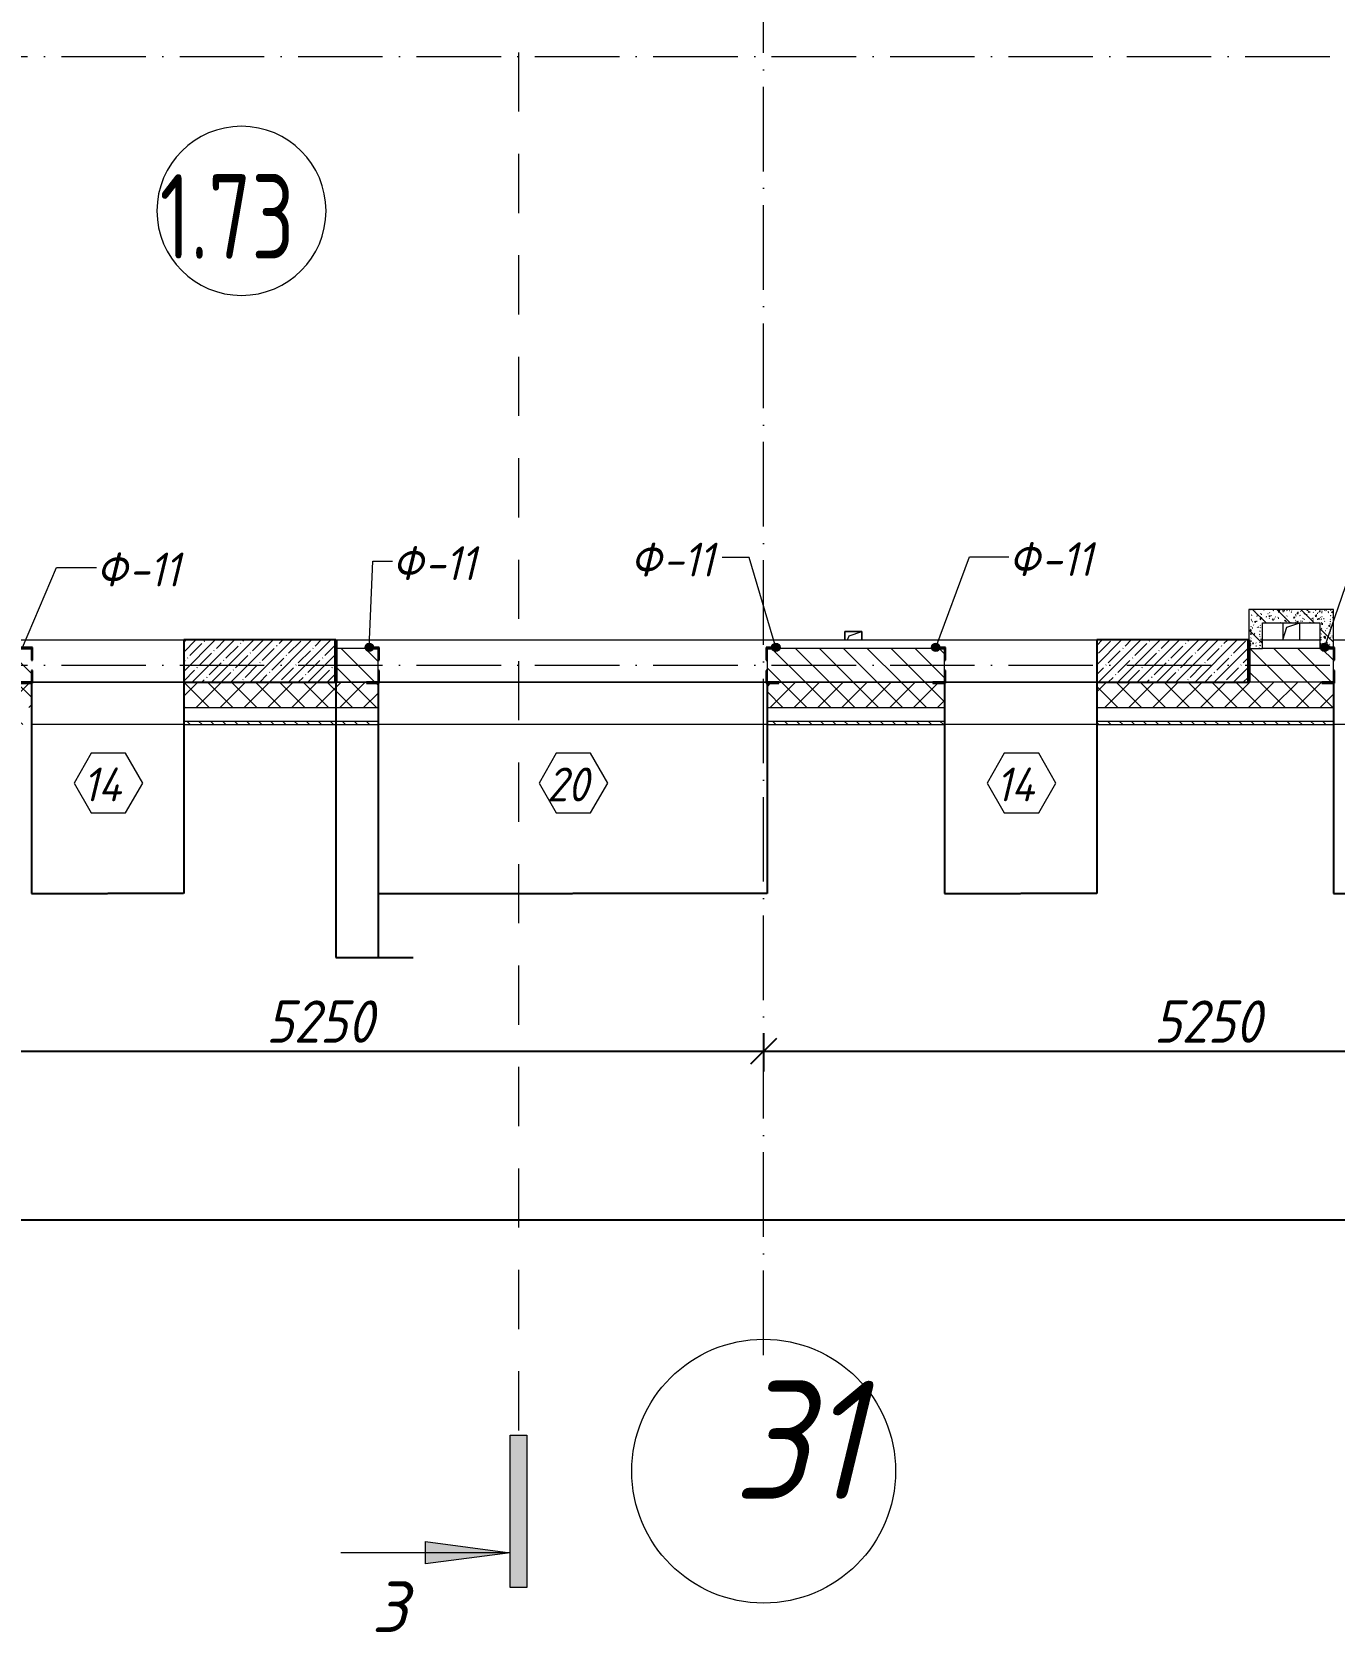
# Model space of a CAD drawing. Header units: millimetres. Extents: x 12986 to 523328, y -9759 to 30092.
# Drawn here: x 173630 to 181330, y -5717 to 3745 of the extents above; entities that cross this region are included whole.
import ezdxf

# ---------------------------------------------------------------- set-up
doc = ezdxf.new("R2010")
doc.units = ezdxf.units.MM
doc.linetypes.add('01 Штриховая _4 мм_', pattern=[600, 350, -250])
doc.linetypes.add('50_200_ШТРИХ_1Т_ш5_п1_п1_', pattern=[700, 500, -100, 0, -100])
for name, color, linetype, lineweight in [('A-ANNO-DIMS', 7, 'Continuous', 9), ('A-AREA-IDEN', 7, 'Continuous', 9), ('A-DETL-1', 7, 'Continuous', 50), ('A-FLOR', 7, 'Continuous', 9), ('A-GENM', 7, 'Continuous', 9), ('A-GENM-1', 7, 'Continuous', 25), ('A-GENM-IDEN', 7, 'Continuous', 9), ('A-GLAZ-IDEN', 7, 'Continuous', 9), ('A-WALL', 7, 'Continuous', 5), ('A-WALL-6', 18, 'Continuous', 13), ('A-WALL-8', 7, 'Continuous', 9), ('A-WALL-FNSH-1', 7, 'Continuous', 9), ('A-WALL-PATT-1', 7, 'Continuous', 5), ('A-WALL-PATT-4', 250, 'Continuous', 5), ('G-ANNO-SYMB-1', 7, '01 Штриховая _4 мм_', 9), ('I-WALL', 7, 'Continuous', 5), ('S-COLS-1', 7, 'Continuous', 5), ('S-COLS-2', 7, 'Continuous', 25), ('Оси', 7, 'Continuous', 9), ('Оси-1', 7, 'Continuous', 20), ('Оси-2', 7, '50_200_ШТРИХ_1Т_ш5_п1_п1_', 9)]:
    doc.layers.add(name, color=color, linetype=linetype, lineweight=lineweight)
for name, color, linetype, lineweight, true_color in [('A-WALL-2', 7, 'Continuous', 13, 0x000000), ('A-WALL-3', 7, 'Continuous', 5, 0x000000), ('A-WALL-9', 7, 'Continuous', 5, 0x0070df), ('A-WALL-PATT-2', 7, 'Continuous', 5, 0xce0000)]:
    doc.layers.add(name, color=color, linetype=linetype, lineweight=lineweight, true_color=true_color)
doc.styles.add('ISOCPEUR_I_1', font='isocpeui.ttf', dxfattribs={"width": 0.9, "height": 250})
doc.styles.add('ISOCPEUR_I_2', font='isocpeui.ttf', dxfattribs={"height": 300})
doc.styles.add('ISOCPEUR_I_3', font='isocpeui.ttf', dxfattribs={"width": 0.9, "height": 200})
doc.styles.add('СПДС', font='ГОСТ тип А.ttf', dxfattribs={"width": 0.9})
doc.dimstyles.new('ISO-2_5_0_9К_БОЛЬШОЙ__с_подложкой_', dxfattribs={"dimscale": 304.8, "dimtxt": 248.995294, "dimasz": 0.492126, "dimexe": 0.393701, "dimexo": 0, "dimgap": 0.164042, "dimtad": 1, "dimdec": 0, "dimzin": 0, "dimdsep": 46, "dimtxsty": 'ISOCPEUR_I_1', "dimblk1": 'OBLIQUE', "dimblk2": 'OBLIQUE', "dimsah": 1, "dimcen": 0.09, "dimdle": 0.393701, "dimazin": 0, "dimtfac": 1, "dimtdec": 4, "dimtix": 1, "dimtmove": 0, "dimatfit": 3, "dimfxl": 1, "dimtvp": 1, "dimtfill": 1, "dimtolj": 1, "dimtzin": 0, "dimarcsym": 2})
doc.dimstyles.new('ISO-2_5_0_9К_БОЛЬШОЙ__с_подложкой__2', dxfattribs={"dimscale": 304.8, "dimtxt": 248.995294, "dimasz": 0.492126, "dimexe": 0.393701, "dimexo": 0, "dimgap": 0.164042, "dimtad": 1, "dimdec": 0, "dimzin": 0, "dimdsep": 46, "dimtxsty": 'ISOCPEUR_I_1', "dimblk1": 'OBLIQUE', "dimblk2": 'OBLIQUE', "dimsah": 1, "dimcen": 0.09, "dimdle": 0.393701, "dimazin": 0, "dimtfac": 1, "dimtdec": 4, "dimtix": 1, "dimtmove": 2, "dimatfit": 3, "dimfxl": 1, "dimtvp": 1, "dimtfill": 1, "dimtolj": 1, "dimtzin": 0, "dimarcsym": 2})
doc.dimstyles.get("Standard").update_dxf_attribs({"dimtxt": 0.18, "dimasz": 0.18, "dimexe": 0.18, "dimexo": 0.0625, "dimgap": 0.09, "dimtad": 0, "dimtih": 1, "dimtoh": 1, "dimdec": 4, "dimzin": 0, "dimdsep": 46, "dimtxsty": 'Standard', "dimcen": 0.09, "dimadec": 0, "dimazin": 0, "dimtfac": 1, "dimtdec": 4, "dimtofl": 0, "dimtmove": 0, "dimatfit": 3, "dimfxl": 1, "dimtolj": 1, "dimtzin": 0, "dimarcsym": 0})
pattern_1 = [(45, (61996.89, 0), (-57.024626, 57.024626), []), (45, (62053.92, 0), (-57.024626, 57.024626), [100.806, -20.161, 3.353, -16.808])]
pattern_2 = [(50, (61996.893, 0), (72.873764, -6.37607), [7.62, -83.82]), (355, (61996.89, 0), (-14.09699, 76.422444), [6.096, -67.056]), (100.451, (62002.966, -0.53), (58.776964, 70.04687), [6.476, -71.236]), (46.184, (61996.89, 20.32), (108.43142, -16.817454), [11.43, -125.73]), (96.636, (62005.93, 18.92), (94.961, 98.970885), [9.714, -106.854]), (351.184, (61996.89, 20.32), (94.96227, 98.97018), [9.144, -100.584]), (21, (62007.053, 15.24), (60.64565, -40.906537), [7.62, -83.82]), (326, (62007.05, 15.24), (24.72083, 73.67493), [6.096, -67.056]), (71.451, (62012.11, 11.83), (85.36689, 32.768737), [6.476, -71.236]), (37.5, (61996.893, 0), (1.235525, 33.8224325), [3.353, -62.89, 3.353, -64.719, -67.31]), (37.5, (61996.893, 0), (1.235525, 33.8224325), [-134.315, 3.353, -63.957]), (7.5, (61996.893, 0), (26.728146, 40.072549), [3.353, -35.458, 3.353, -61.366, -25.654]), (7.5, (61996.893, 0), (26.728146, 40.072549), [-103.53, 3.353, -22.301]), (327.5, (61974.236, 0), (54.2363175, -2.2921173), [3.353, -22.047, 3.353, -75.895, -105.156]), (327.5, (61974.236, 0), (54.2363175, -2.2921173), [-104.648, 3.353, -101.803]), (317.5, (61964.076, 0), (59.25158, 10.17014), [3.353, -29.667, 3.353, -49.276, -74.676]), (317.5, (61964.076, 0), (59.25158, 10.17014), [-85.649, 3.353, -71.323])]
pattern_3 = [(135, (61996.9, 0), (-142.5612, -142.5612), []), (135, (62139.46, 0), (-142.5612, -142.5612), [252.016, -50.403, 3.353, -47.05])]

# ---------------------------------------------------------------- blocks, each defined once
blk = doc.blocks.new('Фахверк_СКБ_Уголок - Ф-11_200х2500 h-26914022-АР1_Кладочный план 1 этажа')
at = {"layer": 'A-GENM-1'}
for p, q in [((200, 156), (125, 156)), ((125, 156), (125, 81)), ((131, 81), (131, 150)), ((131, 150), (200, 150)), ((200, 150), (200, 156)), ((125, 81), (131, 81)), ((131, 19), (125, 19)), ((125, 19), (125, -56)), ((131, -50), (131, 19)), ((125, -56), (200, -56)), ((200, -50), (131, -50)), ((200, -56), (200, -50))]:
    blk.add_line(p, q, dxfattribs=at)
blk = doc.blocks.new('AR_Отверстие прямоугольное _в плите_ - AR_Отверстие прямоугольное _в плите_-V91-АР1_Кладочный план 1 этажа')
at = {"layer": 'A-GENM'}
for p, q in [((50, 50), (-50, 50)), ((-50, 50), (-50, 0)), ((-33.3, 0), (-25, 25)), ((-25, 25), (50, 50)), ((50, 0), (50, 50))]:
    blk.add_line(p, q, dxfattribs=at)
blk = doc.blocks.new('AR_Отверстие прямоугольное _в плите_ - AR_Отверстие прямоугольное _в плите_-26960398-АР1_Кладочный план 1 этажа')
at = {"layer": 'A-GENM'}
for p, q in [((-50, 50), (-50, -50)), ((-50, -50), (-25, 25)), ((-25, 25), (50, 50)), ((50, -50), (50, 50))]:
    blk.add_line(p, q, dxfattribs=at)
blk = doc.blocks.new('Ось сетки - Круг_Ø6_00__ISO-2_5_0_9K_ кружки поменьше-23056867-АР1_Кладочный план 1 этажа')
at = {"layer": 'Оси-1'}
blk.add_circle((0, 0), 2.6, dxfattribs=at)
blk = doc.blocks.new('Разрез - Концевая часть разреза пр_-17661887-АР1_Кладочный план 1 этажа')
at = {"layer": 'G-ANNO-SYMB-1'}
for points in [[(0, 0.5), (0, -0.5), (-9, -0.5), (-9, 0.5)], [(-6.292, -5.5), (-7.609, -5.5), (-6.95, -0.5)]]:
    blk.add_hatch(color=256, dxfattribs=at).paths.add_polyline_path(points, flags=0)
for p, q in [((0, 0.5), (-9, 0.5)), ((-9, 0.5), (-9, -0.5)), ((0, -0.5), (0, 0.5)), ((-9, -0.5), (0, -0.5)), ((-6.95, -0.5), (-7.609, -5.5)), ((-6.95, -0.5), (-6.95, -10.5)), ((-6.292, -5.5), (-6.95, -0.5)), ((-7.609, -5.5), (-6.292, -5.5))]:
    blk.add_line(p, q, dxfattribs=at)
blk = doc.blocks.new('_Oblique')
at = {"color": 0, "linetype": 'ByBlock', "lineweight": -2}
blk.add_line((-0.5, -0.5), (0.5, 0.5), dxfattribs=at)
blk = doc.blocks.new('DIMBLOCK51-АР1_Кладочный план 1 этажа')
at = {"layer": 'A-ANNO-DIMS', "color": 0, "lineweight": -2, "transparency": 16777216}
for p, q in [((172706.9, -2175.9), (172706.9, -2402)), ((177956.9, -2175.9), (177956.9, -2402)), ((172586.9, -2282), (178076.9, -2282))]:
    blk.add_line(p, q, dxfattribs=at)
at = {"layer": 'Defpoints', "color": 0, "transparency": 16777216}
for p in [(172706.9, -2175.9), (177956.9, -2175.9), (177956.9, -2282)]:
    blk.add_point(p, dxfattribs=at)
at = {"layer": 'A-ANNO-DIMS', "color": 0, "lineweight": -2, "transparency": 16777216, "xscale": 150, "yscale": 150, "zscale": 150, "rotation": 180}
blk.add_blockref('_Oblique', (172706.9, -2282), dxfattribs=at)
at = {"layer": 'A-ANNO-DIMS', "color": 0, "lineweight": -2, "transparency": 16777216, "xscale": 150, "yscale": 150, "zscale": 150}
blk.add_blockref('_Oblique', (177956.9, -2282), dxfattribs=at)
at = {"layer": 'A-ANNO-DIMS', "color": 0, "transparency": 16777216, "insert": (175331.9, -2107), "char_height": 250, "width": 758.478, "attachment_point": 5, "style": 'ISOCPEUR_I_1', "bg_fill": 3, "box_fill_scale": 1.1, "bg_fill_color": 256, "bg_fill_true_color": 13158600, "bg_fill_transparency": 0}
blk.add_mtext('\\A1;5250', dxfattribs=at)
blk = doc.blocks.new('DIMBLOCK52-АР1_Кладочный план 1 этажа')
at = {"layer": 'A-ANNO-DIMS', "color": 0, "lineweight": -2, "transparency": 16777216}
for p, q in [((177956.9, -2175.9), (177956.9, -2402)), ((183206.9, -2175.9), (183206.9, -2402)), ((177836.9, -2282), (183326.9, -2282))]:
    blk.add_line(p, q, dxfattribs=at)
at = {"layer": 'Defpoints', "color": 0, "transparency": 16777216}
for p in [(177956.9, -2175.9), (183206.9, -2175.9), (183206.9, -2282)]:
    blk.add_point(p, dxfattribs=at)
at = {"layer": 'A-ANNO-DIMS', "color": 0, "lineweight": -2, "transparency": 16777216, "xscale": 150, "yscale": 150, "zscale": 150, "rotation": 180}
blk.add_blockref('_Oblique', (177956.9, -2282), dxfattribs=at)
at = {"layer": 'A-ANNO-DIMS', "color": 0, "lineweight": -2, "transparency": 16777216, "xscale": 150, "yscale": 150, "zscale": 150}
blk.add_blockref('_Oblique', (183206.9, -2282), dxfattribs=at)
at = {"layer": 'A-ANNO-DIMS', "color": 0, "transparency": 16777216, "insert": (180581.9, -2107), "char_height": 250, "width": 758.478, "attachment_point": 5, "style": 'ISOCPEUR_I_1', "bg_fill": 3, "box_fill_scale": 1.1, "bg_fill_color": 256, "bg_fill_true_color": 13158600, "bg_fill_transparency": 0}
blk.add_mtext('\\A1;5250', dxfattribs=at)
blk = doc.blocks.new('DIMBLOCK54-АР1_Кладочный план 1 этажа')
at = {"layer": 'A-ANNO-DIMS', "color": 0, "lineweight": -2, "transparency": 16777216}
for p, q in [((62106.9, -3174.6), (62106.9, -3400.7)), ((187006.9, -3174.6), (187006.9, -3400.7)), ((61986.9, -3280.7), (122782.7, -3280.7)), ((187126.9, -3280.7), (123784.9, -3280.7))]:
    blk.add_line(p, q, dxfattribs=at)
at = {"layer": 'Defpoints', "color": 0, "transparency": 16777216}
for p in [(62106.9, -3174.6), (187006.9, -3174.6), (187006.9, -3280.7)]:
    blk.add_point(p, dxfattribs=at)
at = {"layer": 'A-ANNO-DIMS', "color": 0, "lineweight": -2, "transparency": 16777216, "xscale": 150, "yscale": 150, "zscale": 150, "rotation": 180}
blk.add_blockref('_Oblique', (62106.9, -3280.7), dxfattribs=at)
at = {"layer": 'A-ANNO-DIMS', "color": 0, "lineweight": -2, "transparency": 16777216, "xscale": 150, "yscale": 150, "zscale": 150}
blk.add_blockref('_Oblique', (187006.9, -3280.7), dxfattribs=at)
at = {"layer": 'A-ANNO-DIMS', "color": 0, "transparency": 16777216, "insert": (122732.2, -2904), "char_height": 250, "width": 1103.241, "attachment_point": 1, "line_spacing_factor": 1.149209, "style": 'ISOCPEUR_I_1', "bg_fill": 3, "box_fill_scale": 1.1, "bg_fill_color": 256, "bg_fill_true_color": 13158600, "bg_fill_transparency": 0}
blk.add_mtext('\\A1;124900', dxfattribs=at)
blk = doc.blocks.new('AAR_СКБ_Марка_Окна_Перемычка и проем - Марка проема-25443838-АР1_Кладочный план 1 этажа')
at = {"layer": 'A-GLAZ-IDEN'}
for p, q in [((-0.968, -0.984), (-1.986, -2.747)), ((1.067, -0.984), (-0.968, -0.984)), ((2.085, -2.747), (1.067, -0.984)), ((-1.986, -2.747), (-0.968, -4.509)), ((1.067, -4.509), (2.085, -2.747)), ((-0.968, -4.509), (1.067, -4.509))]:
    blk.add_line(p, q, dxfattribs=at)
blk = doc.blocks.new('DIMBLOCK347-АР1_Кладочный план 1 этажа')
at = {"layer": 'A-ANNO-DIMS', "color": 0, "lineweight": -2, "transparency": 16777216}
for p, q in [((174526.9, -81.8), (174526.9, -1350)), ((173626.9, -103.1), (173626.9, -1350)), ((173627.1, -1349.8), (174076.3, -1349.8)), ((174526.7, -1349.8), (174077.5, -1349.8))]:
    blk.add_line(p, q, dxfattribs=at)
at = {"layer": 'A-ANNO-DIMS', "color": 0, "transparency": 16777216}
for points in [[(173627.1, -1349.8), (173627.1, -1349.8), (173626.9, -1349.8)], [(174526.7, -1349.8), (174526.7, -1349.8), (174526.9, -1349.8)]]:
    blk.add_solid(points, dxfattribs=at)
at = {"layer": 'Defpoints', "color": 0, "transparency": 16777216}
for p in [(174526.9, -81.7), (173626.9, -103), (174526.9, -1349.8)]:
    blk.add_point(p, dxfattribs=at)
at = {"layer": 'A-ANNO-DIMS', "color": 0, "transparency": 16777216, "insert": (174076.9, -1349.8), "char_height": 0.18, "width": 455.087, "attachment_point": 5}
blk.add_mtext('\\A1;900.0000', dxfattribs=at)
blk = doc.blocks.new('DIMBLOCK348-АР1_Кладочный план 1 этажа')
at = {"layer": 'A-ANNO-DIMS', "color": 0, "lineweight": -2, "transparency": 16777216}
for p, q in [((175676.9, -81.8), (175676.9, -1727.7)), ((175426.9, -100.1), (175426.9, -1727.7)), ((175427.1, -1727.5), (175676.7, -1727.5)), ((175676.9, -1727.5), (175884.1, -1727.5))]:
    blk.add_line(p, q, dxfattribs=at)
at = {"layer": 'A-ANNO-DIMS', "color": 0, "transparency": 16777216}
for points in [[(175427.1, -1727.5), (175427.1, -1727.6), (175426.9, -1727.5)], [(175676.7, -1727.5), (175676.7, -1727.6), (175676.9, -1727.5)]]:
    blk.add_solid(points, dxfattribs=at)
at = {"layer": 'Defpoints', "color": 0, "transparency": 16777216}
for p in [(175676.9, -81.7), (175426.9, -100), (175676.9, -1727.5)]:
    blk.add_point(p, dxfattribs=at)
at = {"layer": 'A-ANNO-DIMS', "color": 0, "transparency": 16777216, "insert": (175657.2, -1727.4), "char_height": 0.18, "width": 455.087, "attachment_point": 1, "line_spacing_factor": 1.149209}
blk.add_mtext('\\A1;250.0001', dxfattribs=at)
blk = doc.blocks.new('DIMBLOCK349-АР1_Кладочный план 1 этажа')
at = {"layer": 'A-ANNO-DIMS', "color": 0, "lineweight": -2, "transparency": 16777216}
for p, q in [((175676.9, -81.8), (175676.9, -1350)), ((177976.9, -103.1), (177976.9, -1350)), ((175677.1, -1349.8), (176826.2, -1349.8)), ((177976.7, -1349.8), (176827.6, -1349.8))]:
    blk.add_line(p, q, dxfattribs=at)
at = {"layer": 'A-ANNO-DIMS', "color": 0, "transparency": 16777216}
for points in [[(175677.1, -1349.8), (175677.1, -1349.8), (175676.9, -1349.8)], [(177976.7, -1349.8), (177976.7, -1349.8), (177976.9, -1349.8)]]:
    blk.add_solid(points, dxfattribs=at)
at = {"layer": 'Defpoints', "color": 0, "transparency": 16777216}
for p in [(175676.9, -81.7), (177976.9, -103), (177976.9, -1349.8)]:
    blk.add_point(p, dxfattribs=at)
at = {"layer": 'A-ANNO-DIMS', "color": 0, "transparency": 16777216, "insert": (176826.9, -1349.8), "char_height": 0.18, "width": 606.782, "attachment_point": 5}
blk.add_mtext('\\A1;2300.0000', dxfattribs=at)
blk = doc.blocks.new('DIMBLOCK350-АР1_Кладочный план 1 этажа')
at = {"layer": 'A-ANNO-DIMS', "color": 0, "lineweight": -2, "transparency": 16777216}
for p, q in [((179926.9, -81.8), (179926.9, -1350)), ((179026.9, -103.1), (179026.9, -1350)), ((179027.1, -1349.8), (179476.3, -1349.8)), ((179926.7, -1349.8), (179477.5, -1349.8))]:
    blk.add_line(p, q, dxfattribs=at)
at = {"layer": 'A-ANNO-DIMS', "color": 0, "transparency": 16777216}
for points in [[(179027.1, -1349.8), (179027.1, -1349.8), (179026.9, -1349.8)], [(179926.7, -1349.8), (179926.7, -1349.8), (179926.9, -1349.8)]]:
    blk.add_solid(points, dxfattribs=at)
at = {"layer": 'Defpoints', "color": 0, "transparency": 16777216}
for p in [(179926.9, -81.7), (179026.9, -103), (179026.9, -1349.8)]:
    blk.add_point(p, dxfattribs=at)
at = {"layer": 'A-ANNO-DIMS', "color": 0, "transparency": 16777216, "insert": (179476.9, -1349.8), "char_height": 0.18, "width": 455.087, "attachment_point": 5}
blk.add_mtext('\\A1;900.0000', dxfattribs=at)
blk = doc.blocks.new('DIMBLOCK351-АР1_Кладочный план 1 этажа')
at = {"layer": 'A-ANNO-DIMS', "color": 0, "lineweight": -2, "transparency": 16777216}
for p, q in [((181326.9, -103.1), (181326.9, -1350)), ((182226.9, -103.1), (182226.9, -1350)), ((181327.1, -1349.8), (181776.3, -1349.8)), ((182226.7, -1349.8), (181777.5, -1349.8))]:
    blk.add_line(p, q, dxfattribs=at)
at = {"layer": 'A-ANNO-DIMS', "color": 0, "transparency": 16777216}
for points in [[(181327.1, -1349.8), (181327.1, -1349.8), (181326.9, -1349.8)], [(182226.7, -1349.8), (182226.7, -1349.8), (182226.9, -1349.8)]]:
    blk.add_solid(points, dxfattribs=at)
at = {"layer": 'Defpoints', "color": 0, "transparency": 16777216}
for p in [(181326.9, -103), (182226.9, -103), (182226.9, -1349.8)]:
    blk.add_point(p, dxfattribs=at)
at = {"layer": 'A-ANNO-DIMS', "color": 0, "transparency": 16777216, "insert": (181776.9, -1349.8), "char_height": 0.18, "width": 455.087, "attachment_point": 5}
blk.add_mtext('\\A1;900.0000', dxfattribs=at)
blk = doc.blocks.new('Марка_Помещения - Номер-25198446-Объем проектирования 1 этажа')
at = {"layer": 'A-AREA-IDEN'}
for start, end in [(360, 180), (180, 360)]:
    blk.add_arc((0, 0), 2.5, start, end, dxfattribs=at)

msp = doc.modelspace()

# ---------------------------------------------------------------- hatches: boundary and pattern name
at = {"layer": 'A-GENM-IDEN'}
h = msp.add_hatch(color=256, dxfattribs=at)
edge = h.paths.add_edge_path(flags=0)
edge.add_arc((175624.56, 106.00001), 25, 0, 360)
h = msp.add_hatch(color=256, dxfattribs=at)
edge = h.paths.add_edge_path(flags=0)
edge.add_arc((178029.22667, 106.00001), 25, 0, 360)
h = msp.add_hatch(color=256, dxfattribs=at)
edge = h.paths.add_edge_path(flags=0)
edge.add_arc((178974.56, 106.00001), 25, 0, 360)
h = msp.add_hatch(color=256, dxfattribs=at)
edge = h.paths.add_edge_path(flags=0)
edge.add_arc((181274.55998, 106.00001), 25, 0, 360)
at = {"layer": 'A-WALL-PATT-1'}
h = msp.add_hatch(dxfattribs=at)
h.set_pattern_fill('FP_2', color=256, style=0, pattern_type=2)
h.set_pattern_definition([(45, (61996.89, 0), (-70.71068, 70.71068), []), (135, (61996.89, 0), (-70.71068, -70.71068), [])])
h.paths.add_polyline_path([(181257.89331, -249.99999), (181326.89331, -249.99999), (181326.37158, -105.99999), (181257.89331, -105.99999), (181257.89331, -99.99999), (179926.89333, -99.99999), (179926.89333, -249.99999), (180503.60234, -249.99999)], flags=0)
h.paths.add_polyline_path([(178045.89333, -249.99999), (179026.89333, -249.99999), (179026.37159, -105.99999), (178957.89333, -105.99999), (178957.89333, -99.99999), (178045.89333, -99.99999), (178045.89333, -105.99999), (177976.89333, -105.99999), (177976.89333, -249.99999)], flags=0)
h.paths.add_polyline_path([(187076.89328, -249.99999), (187076.89328, -99.99999), (185595.8933, -99.99999), (185595.8933, -105.99999), (185526.8933, -105.99999), (185526.8933, -249.99999), (186632.66484, -249.99999)], flags=0)
h.paths.add_polyline_path([(170026.89328, -249.99999), (170026.89328, -99.99999), (169126.89328, -99.99999), (169126.89328, -249.99999), (169777.74297, -249.99999)], flags=0)
h.paths.add_polyline_path([(174526.89327, -249.99999), (175676.89333, -249.99999), (175676.37159, -105.99999), (175607.89333, -105.99999), (175607.89333, -99.99999), (174526.89327, -99.99999)], flags=0)
h.paths.add_polyline_path([(183226.8933, -249.99999), (183226.37156, -105.99999), (183157.8933, -105.99999), (183157.8933, -99.99999), (182226.89331, -99.99999), (182226.89331, -249.99999), (183157.8933, -249.99999)], flags=0)
h.paths.add_polyline_path([(163648.68047, -249.99999), (164876.89326, -249.99999), (164876.37155, -105.99999), (164807.89328, -105.99999), (164807.89328, -99.99999), (162895.89328, -99.99999), (162895.89328, -105.99999), (162826.89335, -105.99999), (162826.89335, -249.99999), (162895.89328, -249.99999)], flags=0)
h.paths.add_polyline_path([(168213.84981, -249.99999), (168226.89328, -249.99999), (168226.37155, -105.99999), (168157.89328, -105.99999), (168157.89328, -99.99999), (167245.89326, -99.99999), (167245.89326, -105.99999), (167176.89326, -105.99999), (167176.89326, -249.99999), (168157.89328, -249.99999)], flags=0)
h.paths.add_polyline_path([(173626.89327, -249.99999), (173626.37153, -105.99999), (173557.89327, -105.99999), (173557.89327, -99.99999), (172795.89323, -99.99999), (172795.89323, -105.99999), (172726.89323, -105.99999), (172726.89323, -249.99999), (173613.84979, -249.99999)], flags=0)
h.paths.add_polyline_path([(171476.89328, -249.99999), (171826.89323, -249.99999), (171826.37149, -105.99999), (171757.89323, -105.99999), (171757.89323, -99.99999), (171545.8932, -99.99999), (171545.8932, -105.99999), (171476.89328, -105.99999)], flags=0)
h.paths.add_polyline_path([(160126.89333, -249.99999), (160126.37164, -105.99999), (160057.89338, -105.99999), (160057.89338, -99.99999), (159145.89333, -99.99999), (159145.89333, -105.99999), (159076.89333, -105.99999), (159076.89333, -249.99999), (159145.89333, -249.99999)], flags=0)
h.paths.add_polyline_path([(154455.08672, -249.99999), (154726.89333, -249.99999), (154726.37159, -105.99999), (154657.89333, -105.99999), (154657.89333, -99.99999), (154001.89333, -99.99999), (154001.89333, -105.99999), (153926.89333, -105.99999), (153926.89333, -249.99999)], flags=0)
h.paths.add_polyline_path([(156526.8933, -249.99999), (156776.89333, -249.99999), (156776.37159, -105.99999), (156707.89333, -105.99999), (156707.89333, -99.99999), (155626.89337, -100), (155626.89333, -249.99999)], flags=0)
h.paths.add_polyline_path([(161026.89333, -249.99999), (161926.89328, -249.99998), (161926.89328, -99.99999), (161026.89336, -100)], flags=0)
h.paths.add_polyline_path([(151206.89328, -249.99999), (153026.89333, -249.99999), (153026.89333, -99.99999), (151206.89328, -99.99999)], flags=0)
h = msp.add_hatch(dxfattribs=at)
h.set_pattern_fill('FP_18', color=256, style=0, pattern_type=2)
h.set_pattern_definition([(135, (61996.893, 0), (-35.35534, -35.35534), [])])
h.paths.add_polyline_path([(179026.89333, -349.99999), (179026.89333, -329.99999), (177976.89333, -329.99999), (177976.89333, -349.99999), (178971.33672, -349.99999)], flags=0)
h.paths.add_polyline_path([(175676.89333, -349.99999), (175676.89333, -329.99999), (174526.89327, -329.99999), (174526.89327, -349.99999)], flags=0)
h.paths.add_polyline_path([(187226.89328, -349.99999), (187306.89328, -349.99999), (187306.89328, -329.99999), (185526.8933, -329.99999), (185526.8933, -349.99999), (187076.89328, -349.99999)], flags=0)
h.paths.add_polyline_path([(173626.89327, -349.99999), (173626.89327, -329.99999), (172726.89323, -329.99999), (172726.89323, -349.99999), (172842.27422, -349.99999)], flags=0)
h.paths.add_polyline_path([(179926.89333, -349.99999), (181326.89331, -349.99999), (181326.89331, -329.99999), (179926.89333, -329.99999)], flags=0)
h.paths.add_polyline_path([(182226.89331, -349.99999), (183226.8933, -349.99999), (183226.8933, -329.99999), (182226.89331, -329.99999)], flags=0)
h.paths.add_polyline_path([(154726.89333, -349.99999), (154726.89333, -329.99999), (153926.89333, -329.99999), (153926.89333, -349.99999), (154455.08672, -349.99999)], flags=0)
h.paths.add_polyline_path([(156776.89333, -349.99999), (156776.89333, -329.99999), (155626.89333, -329.99999), (155626.89333, -349.99999)], flags=0)
h.paths.add_polyline_path([(169777.74297, -349.99999), (170026.89328, -349.99999), (170026.89328, -329.99999), (169126.89328, -329.99999), (169126.89328, -349.99999)], flags=0)
h.paths.add_polyline_path([(159076.89333, -349.99999), (160126.89333, -349.99999), (160126.89333, -329.99999), (159076.89333, -329.99999)], flags=0)
h.paths.add_polyline_path([(161026.89333, -349.99999), (161926.89335, -349.99999), (161926.89335, -329.99999), (161026.89333, -329.99999)], flags=0)
h.paths.add_polyline_path([(162826.89335, -349.99999), (164876.89326, -349.99999), (164876.89326, -329.99999), (162826.89335, -329.99999)], flags=0)
h.paths.add_polyline_path([(153026.89333, -349.99999), (153026.89333, -329.99999), (151106.89328, -329.99999), (151106.89328, -349.99999), (151390.55547, -349.99999)], flags=0)
h.paths.add_polyline_path([(168226.89328, -349.99999), (168226.89328, -329.99999), (167176.89326, -329.99999), (167176.89326, -349.99999)], flags=0)
h.paths.add_polyline_path([(171476.89328, -349.99999), (171826.89323, -349.99999), (171826.89323, -329.99999), (171476.89328, -329.99999)], flags=0)
at = {"layer": 'A-WALL-PATT-2'}
h = msp.add_hatch(dxfattribs=at)
h.set_pattern_fill('FP_3', color=256, style=0, pattern_type=2)
h.set_pattern_definition([(135, (61996.89, 0), (-70.71068, -70.71068), [])])
h.paths.add_polyline_path([(181257.89331, -99.99999), (181326.89331, -99.99999), (181326.89331, 100.00001), (180826.89333, 100.00001), (180826.89333, -99.99999), (181126.89331, -99.99999)], flags=0)
h.paths.add_polyline_path([(173626.89327, -99.99999), (173626.89327, 100.00001), (172726.89323, 100.00001), (172726.89323, -99.99999), (173557.89327, -99.99999)], flags=0)
h.paths.add_polyline_path([(185726.89328, -99.99999), (185726.89328, 100.00001), (185526.8933, 100.00001), (185526.8933, -99.99999), (185595.8933, -99.99999)], flags=0)
h.paths.add_polyline_path([(175426.89327, -99.99999), (175676.89333, -99.99999), (175676.89333, 100.00001), (175426.89327, 100.00001)], flags=0)
h.paths.add_polyline_path([(171826.89323, -99.99999), (171826.89323, 100.00001), (171476.89328, 100.00001), (171476.89328, -99.99999), (171757.89323, -99.99999)], flags=0)
h.paths.add_polyline_path([(183226.8933, -99.99999), (183226.8933, 100.00001), (183126.89331, 100.00001), (183126.89331, -99.99999), (183157.8933, -99.99999)], flags=0)
h.paths.add_polyline_path([(167245.89326, -99.99999), (168226.89328, -99.99999), (168226.89328, 100.00001), (167176.89326, 100.00001), (167176.89326, -99.99999)], flags=0)
h.paths.add_polyline_path([(177976.89333, -99.99999), (179026.89333, -99.99999), (179026.89333, 100.00001), (177976.89333, 100.00001), (177976.89333, -30.99999)], flags=0)
h.paths.add_polyline_path([(164876.89326, -99.99999), (164876.89326, 100.00001), (164626.89333, 100.00001), (164626.89333, -99.99999), (164807.89328, -99.99999)], flags=0)
h.paths.add_polyline_path([(163726.89333, -99.99999), (163726.89333, 100.00001), (162826.89335, 100.00001), (162826.89335, -99.99999), (163648.68047, -99.99999)], flags=0)
h.paths.add_polyline_path([(159076.89333, -99.99999), (160126.89333, -99.99999), (160126.89333, 100.00001), (159076.89333, 100.00001), (159076.89333, -30.99999)], flags=0)
h.paths.add_polyline_path([(153932.89333, -99.99999), (154726.89333, -99.99999), (154726.89333, 100.00001), (153932.89333, 100.00001), (153932.89333, 31.00001), (153926.89333, 31.00001), (153926.89333, -30.99999), (153932.89333, -30.99999), (153932.89333, -87.99999)], flags=0)
h.paths.add_polyline_path([(156707.89333, -99.99999), (156776.89333, -99.99999), (156776.89333, 100.00001), (156526.8933, 100.00001), (156526.8933, -99.99999)], flags=0)
at = {"layer": 'A-WALL-PATT-4'}
h = msp.add_hatch(dxfattribs=at)
h.set_pattern_fill('FP_16', color=256, style=0, pattern_type=2)
h.set_pattern_definition(pattern_2)
h.paths.add_polyline_path([(181326.89328, 250.00001), (181326.89328, 330.00001), (180826.89333, 330.00001), (180826.89333, 250.00001), (181246.89328, 250.00001)], flags=0)
h = msp.add_hatch(dxfattribs=at)
h.set_pattern_fill('FP_17', color=256, style=0, pattern_type=2)
h.set_pattern_definition(pattern_3)
h.paths.add_polyline_path([(181326.89328, 250.00001), (181326.89328, 330.00001), (180826.89333, 330.00001), (180826.89333, 250.00001), (181246.89328, 250.00001)], flags=0)
h = msp.add_hatch(dxfattribs=at)
h.set_pattern_fill('FP_16', color=256, style=0, pattern_type=2)
h.set_pattern_definition(pattern_2)
h.paths.add_polyline_path([(180826.89333, 100.00001), (180906.89333, 100.00001), (180906.89333, 250.00001), (180826.89333, 250.00001), (180826.89333, 154.57609)], flags=0)
h = msp.add_hatch(dxfattribs=at)
h.set_pattern_fill('FP_17', color=256, style=0, pattern_type=2)
h.set_pattern_definition(pattern_3)
h.paths.add_polyline_path([(180826.89333, 100.00001), (180906.89333, 100.00001), (180906.89333, 250.00001), (180826.89333, 250.00001), (180826.89333, 154.57609)], flags=0)
h = msp.add_hatch(dxfattribs=at)
h.set_pattern_fill('FP_16', color=256, style=0, pattern_type=2)
h.set_pattern_definition(pattern_2)
h.paths.add_polyline_path([(181246.89328, 100.00001), (181257.89331, 100.00001), (181257.89331, 106.00001), (181326.89328, 106.00001), (181326.89328, 250.00001), (181246.89328, 250.00001), (181246.89328, 106.00001)], flags=0)
h = msp.add_hatch(dxfattribs=at)
h.set_pattern_fill('FP_17', color=256, style=0, pattern_type=2)
h.set_pattern_definition(pattern_3)
h.paths.add_polyline_path([(181246.89328, 100.00001), (181257.89331, 100.00001), (181257.89331, 106.00001), (181326.89328, 106.00001), (181326.89328, 250.00001), (181246.89328, 250.00001), (181246.89328, 106.00001)], flags=0)
at = {"layer": 'S-COLS-1'}
h = msp.add_hatch(dxfattribs=at)
h.set_pattern_fill('FP_1', color=256, style=0, pattern_type=2)
h.set_pattern_definition(pattern_1)
h.paths.add_polyline_path([(175426.89327, -99.99999), (175426.89327, 150.00001), (174526.89327, 150.00001), (174526.89327, -99.99999)], flags=0)
h = msp.add_hatch(dxfattribs=at)
h.set_pattern_fill('FP_1', color=256, style=0, pattern_type=2)
h.set_pattern_definition(pattern_1)
h.paths.add_polyline_path([(180826.89333, -99.99999), (180826.89333, 150.00001), (179926.89333, 150.00001), (179926.89333, -99.99999), (180503.60234, -99.99999)], flags=0)

# ---------------------------------------------------------------- linework, layer by layer
at = {"layer": 'A-DETL-1'}
for p, q in [((175426.89327, 100.00001), (175426.89327, 150.00001)), ((175426.89327, -99.99999), (175426.89327, 100.00001)), ((180826.89333, 100.00001), (180826.89333, 150.00001)), ((180826.89333, -99.99999), (180826.89333, 100.00001))]:
    msp.add_line(p, q, dxfattribs=at)
at = {"layer": 'A-FLOR'}
for p, q in [((178436.89325, 200.00001), (178536.89325, 200.00001)), ((178436.89325, 150), (178436.89325, 200.00001)), ((178536.89325, 200.00001), (178536.89325, 150))]:
    msp.add_line(p, q, dxfattribs=at)
at = {"layer": 'A-GENM-IDEN'}
for p, q in [((173574.55993, 106.00001), (173773.85539, 578.62429)), ((173773.85539, 578.62429), (174011.03418, 578.62429)), ((175624.56, 106.00001), (175645.49432, 616.16139)), ((175645.49432, 616.16139), (175761.03424, 616.16139)), ((177872.12807, 637.00667), (177712.02922, 637.00667)), ((178029.22667, 106.00001), (177872.12807, 637.00667)), ((178974.56, 106.00001), (179173.36212, 640.36166)), ((179173.36212, 640.36166), (179407.71424, 640.36166)), ((181274.55998, 106.00001), (181439.12547, 586.24176))]:
    msp.add_line(p, q, dxfattribs=at)
for centre in [(175624.56, 106.00001), (178029.22667, 106.00001), (178974.56, 106.00001), (181274.55998, 106.00001)]:
    msp.add_circle(centre, 25, dxfattribs=at)
at = {"layer": 'A-WALL'}
for p, q in [((173632.89327, -99.99999), (174526.89327, -99.99999)), ((175607.89333, -99.99999), (175426.89327, -99.99999)), ((175682.89333, -99.99999), (177970.89333, -99.99999)), ((178957.89333, -99.99999), (178045.89333, -99.99999)), ((179032.89333, -99.99999), (179926.89333, -99.99999)), ((181257.89331, -99.99999), (180826.89333, -99.99999)), ((174526.89327, -349.99999), (173626.89327, -349.99999)), ((177976.89333, -349.99999), (175676.89333, -349.99999)), ((179926.89333, -349.99999), (179026.89333, -349.99999)), ((182226.89331, -349.99999), (181326.89331, -349.99999))]:
    msp.add_line(p, q, dxfattribs=at)
at = {"layer": 'A-WALL-2'}
for p, q in [((175607.89333, 100.00001), (175426.89327, 100.00001)), ((178957.89333, 100.00001), (178045.89333, 100.00001)), ((181246.89328, 100.00001), (180906.89333, 100.00001)), ((175676.89333, -30.99999), (175676.89333, 31.00001)), ((177976.89333, 31.00001), (177976.89333, -30.99999)), ((179026.89333, -30.99999), (179026.89333, 31.00001)), ((181326.89331, -30.99999), (181326.89331, 31.00001))]:
    msp.add_line(p, q, dxfattribs=at)
at = {"layer": 'A-WALL-3'}
for p, q in [((175426.89327, 100.00001), (175426.89327, -99.99999)), ((180826.89333, 100.00001), (180826.89333, -99.99999)), ((175426.89327, -99.99999), (175607.89333, -99.99999)), ((178045.89333, -99.99999), (178957.89333, -99.99999))]:
    msp.add_line(p, q, dxfattribs=at)
at = {"layer": 'A-WALL-6'}
for p, q in [((181326.89328, 330.00001), (180826.89333, 330.00001)), ((180826.89333, 330.00001), (180826.89333, 100.00001)), ((181326.89328, 106.00001), (181326.89328, 330.00001)), ((180906.89333, 250.00001), (181246.89328, 250.00001)), ((180906.89333, 100.00001), (180906.89333, 250.00001)), ((181246.89328, 250.00001), (181246.89328, 100.00001))]:
    msp.add_line(p, q, dxfattribs=at)
at = {"layer": 'A-WALL-8'}
for p, q in [((175426.89327, -99.99999), (174526.89327, -99.99999)), ((174526.89327, -99.99999), (174526.89327, -329.99999)), ((175676.89333, -329.99999), (175676.89333, -105.99999)), ((177976.89333, -105.99999), (177976.89333, -329.99999)), ((179026.89333, -329.99999), (179026.89333, -105.99999)), ((180826.89333, -99.99999), (179926.89333, -99.99999)), ((179926.89333, -99.99999), (179926.89333, -329.99999)), ((181326.89331, -329.99999), (181326.89331, -105.99999)), ((174526.89327, -249.99999), (175676.89333, -249.99999)), ((177976.89333, -249.99999), (179026.89333, -249.99999)), ((179926.89333, -249.99999), (181326.89331, -249.99999)), ((174526.89327, -329.99999), (175676.89333, -329.99999)), ((177976.89333, -329.99999), (179026.89333, -329.99999)), ((179926.89333, -329.99999), (181326.89331, -329.99999))]:
    msp.add_line(p, q, dxfattribs=at)
at = {"layer": 'A-WALL-9'}
for p, q in [((180826.89333, 100.00001), (180906.89333, 100.00001)), ((181246.89328, 100.00001), (181257.89331, 100.00001))]:
    msp.add_line(p, q, dxfattribs=at)
at = {"layer": 'A-WALL-FNSH-1'}
for p, q in [((174526.89327, -329.99999), (174526.89327, -349.99999)), ((174526.89327, -349.99999), (175676.89333, -349.99999)), ((175676.89333, -349.99999), (175676.89333, -329.99999)), ((177976.89333, -329.99999), (177976.89333, -349.99999)), ((177976.89333, -349.99999), (179026.89333, -349.99999)), ((179026.89333, -349.99999), (179026.89333, -329.99999)), ((179926.89333, -329.99999), (179926.89333, -349.99999)), ((179926.89333, -349.99999), (181326.89331, -349.99999)), ((181326.89331, -349.99999), (181326.89331, -329.99999))]:
    msp.add_line(p, q, dxfattribs=at)
at = {"layer": 'G-ANNO-SYMB-1'}
msp.add_line((176506.89328, 19224.4589), (176506.89328, -4553.26293), dxfattribs=at)
at = {"layer": 'I-WALL'}
for p, q in [((171746.89323, 150), (174526.89327, 150)), ((175426.89327, 150), (179926.89333, 150)), ((180906.89333, 150), (181246.89328, 150)), ((181326.89328, 150), (182226.89331, 150)), ((174526.89327, -100), (173632.89327, -100)), ((177970.89333, -100), (175682.89333, -100)), ((179926.89333, -100), (179032.89333, -100))]:
    msp.add_line(p, q, dxfattribs=at)
at = {"layer": 'S-COLS-2'}
for p, q in [((175426.89327, 150.00001), (174526.89327, 150.00001)), ((174526.89327, 150.00001), (174526.89327, -99.99999)), ((180826.89333, 150.00001), (179926.89333, 150.00001)), ((179926.89333, 150.00001), (179926.89333, -99.99999)), ((174526.89327, -99.99999), (175426.89327, -99.99999)), ((179926.89333, -99.99999), (180826.89333, -99.99999))]:
    msp.add_line(p, q, dxfattribs=at)
at = {"layer": 'Оси-2'}
for p, q in [((177956.89325, -4080), (177956.89325, 28636.94316)), ((57586.89328, 3600), (187948.52131, 3600)), ((57586.89328, 0), (187948.52131, 0))]:
    msp.add_line(p, q, dxfattribs=at)

# ---------------------------------------------------------------- block references
at = {"layer": 'A-AREA-IDEN', "xscale": 199.9999999999999, "yscale": 199.9999999999999, "zscale": 199.9999999999999}
msp.add_blockref('Марка_Помещения - Номер-25198446-Объем проектирования 1 этажа', (174868.83744, 2687.14151), dxfattribs=at)
at = {"layer": 'A-GENM'}
for name, p in [('AR_Отверстие прямоугольное _в плите_ - AR_Отверстие прямоугольное _в плите_-V91-АР1_Кладочный план 1 этажа', (178486.89325, 150.00001)), ('AR_Отверстие прямоугольное _в плите_ - AR_Отверстие прямоугольное _в плите_-26960398-АР1_Кладочный план 1 этажа', (181076.89331, 200))]:
    msp.add_blockref(name, p, dxfattribs=at)
at = {"layer": 'A-GENM-1', "rotation": 180}
for p in [(173757.89327, 50.00001), (175807.89333, 50.00001), (179157.89333, 50.00001), (181457.89331, 50.00001)]:
    msp.add_blockref('Фахверк_СКБ_Уголок - Ф-11_200х2500 h-26914022-АР1_Кладочный план 1 этажа', p, dxfattribs=at)
at = {"layer": 'A-GENM-1'}
msp.add_blockref('Фахверк_СКБ_Уголок - Ф-11_200х2500 h-26914022-АР1_Кладочный план 1 этажа', (177845.89333, -49.99999), dxfattribs=at)
at = {"layer": 'A-GLAZ-IDEN', "xscale": 99.99999999999993, "yscale": 99.99999999999993, "zscale": 99.99999999999993}
for p in [(174076.89327, -422.11922), (176826.89333, -422.11922), (179476.89333, -422.11922)]:
    msp.add_blockref('AAR_СКБ_Марка_Окна_Перемычка и проем - Марка проема-25443838-АР1_Кладочный план 1 этажа', p, dxfattribs=at)
at = {"layer": 'G-ANNO-SYMB-1', "extrusion": (0, 0, -1), "xscale": 99.99999999999993, "yscale": 99.99999999999993, "zscale": 99.99999999999993, "rotation": 90.00000000000053}
msp.add_blockref('Разрез - Концевая часть разреза пр_-17661887-АР1_Кладочный план 1 этажа', (-176506.89328, -4553.26293), dxfattribs=at)
at = {"layer": 'Оси-1', "xscale": 300, "yscale": 300, "zscale": 99.99999999999993}
msp.add_blockref('Ось сетки - Круг_Ø6_00__ISO-2_5_0_9K_ кружки поменьше-23056867-АР1_Кладочный план 1 этажа', (177956.89325, -4766), dxfattribs=at)

# ---------------------------------------------------------------- texts
at = {"layer": 'A-AREA-IDEN', "insert": (174385.07114, 2904.26012), "char_height": 500, "width": 1212.1515, "attachment_point": 1, "style": 'СПДС'}
msp.add_mtext('1.73', dxfattribs=at)
at = {"layer": 'A-GENM-IDEN', "char_height": 200, "attachment_point": 1, "style": 'ISOCPEUR_I_3'}
for s, insert, width in [('\\fISOCPEUR|b0|i1|c204|p34|;\\W.9;Ф', (174011.03418, 666.23887), 230.886), ('-11', (174201.53418, 666.23887), 389.620125), ('\\fISOCPEUR|b0|i1|c204|p34|;\\W.9;Ф', (175761.03424, 703.77597), 230.886), ('-11', (175951.53424, 703.77597), 389.620125), ('\\fISOCPEUR|b0|i1|c204|p34|;\\W.9;Ф', (177169.79474, 724.62125), 230.886), ('-11', (177360.29474, 724.62125), 389.620125), ('\\fISOCPEUR|b0|i1|c204|p34|;\\W.9;Ф', (179407.71424, 727.97624), 230.886), ('-11', (179598.21424, 727.97624), 389.620125)]:
    msp.add_mtext(s, dxfattribs=dict(at, insert=insert, width=width))
at = {"layer": 'A-GLAZ-IDEN', "char_height": 200, "attachment_point": 1, "style": 'ISOCPEUR_I_3'}
for s, insert, width in [('14', (173930.84474, -604.7606), 303.037875), ('20', (176674.99481, -604.7606), 317.46825), ('14', (179330.84481, -604.7606), 303.037875)]:
    msp.add_mtext(s, dxfattribs=dict(at, insert=insert, width=width))
at = {"layer": 'G-ANNO-SYMB-1', "insert": (175637.79353, -5418.08125), "char_height": 300, "width": 256.54, "attachment_point": 1, "style": 'ISOCPEUR_I_2'}
msp.add_mtext('\\fISOCPEUR|b0|i1|c204|p34|;3', dxfattribs=at)
at = {"layer": 'Оси', "insert": (177775.81493, -4231.22535), "char_height": 700, "width": 346.329, "attachment_point": 1, "style": 'ISOCPEUR_I_1'}
msp.add_mtext('31', dxfattribs=at)

# ---------------------------------------------------------------- dimensions: what is measured, and where the dimension line sits
at = {"layer": 'A-ANNO-DIMS'}
for base, p1, p2, picture, middle in [((174526.89327, -1349.79112), (173626.89327, -103.048), (174526.89327, -81.73806), 'DIMBLOCK347-АР1_Кладочный план 1 этажа', (174076.89327, -1349.79112)), ((177976.89333, -1349.79112), (175676.89333, -81.73806), (177976.89333, -103.048), 'DIMBLOCK349-АР1_Кладочный план 1 этажа', (176826.89333, -1349.79112)), ((179026.89333, -1349.79112), (179926.89333, -81.73806), (179026.89333, -103.048), 'DIMBLOCK350-АР1_Кладочный план 1 этажа', (179476.89333, -1349.79112)), ((182226.89331, -1349.79112), (181326.89331, -103.048), (182226.89331, -103.04788), 'DIMBLOCK351-АР1_Кладочный план 1 этажа', (181776.89331, -1349.79112))]:
    dim = msp.add_linear_dim(base=base, p1=p1, p2=p2, dimstyle='Standard', dxfattribs=at)
    dim.commit()
    dim.dimension.update_dxf_attribs({"geometry": picture, "text_midpoint": middle})
dim = msp.add_linear_dim(base=(175676.89333, -1727.52363), p1=(175426.89327, -99.99999), p2=(175676.89333, -81.73806), dimstyle='Standard', dxfattribs=at)
dim.commit()
dim.dimension.update_dxf_attribs({"geometry": 'DIMBLOCK348-АР1_Кладочный план 1 этажа', "text_midpoint": (175884.767, -1727.52363), "dimtype": 160})

# ---------------------------------------------------------------- next in the draw order: dimensions: what is measured, and where the dimension line sits
dim = msp.add_linear_dim(base=(177956.89325, -2282.00348), p1=(172706.89325, -2175.93746), p2=(177956.89325, -2175.93746), dimstyle='ISO-2_5_0_9К_БОЛЬШОЙ__с_подложкой_', override={"dimpost": '<>', "dimfxl": 5250}, dxfattribs=at)
dim.commit()
dim.dimension.update_dxf_attribs({"geometry": 'DIMBLOCK51-АР1_Кладочный план 1 этажа', "text_midpoint": (175331.89325, -2107.00348)})
dim = msp.add_linear_dim(base=(187006.89325, -3280.65712), p1=(62106.89328, -3174.5911), p2=(187006.89325, -3174.5911), dimstyle='ISO-2_5_0_9К_БОЛЬШОЙ__с_подложкой__2', override={"dimpost": '<>', "dimfxl": 124899.999966}, dxfattribs=at)
dim.commit()
dim.dimension.update_dxf_attribs({"geometry": 'DIMBLOCK54-АР1_Кладочный план 1 этажа', "text_midpoint": (123283.80161, -3070.70985), "dimtype": 160})

# ---------------------------------------------------------------- next in the draw order: dimensions: what is measured, and where the dimension line sits
dim = msp.add_linear_dim(base=(183206.89325, -2282.00348), p1=(177956.89325, -2175.93746), p2=(183206.89325, -2175.93746), dimstyle='ISO-2_5_0_9К_БОЛЬШОЙ__с_подложкой_', override={"dimpost": '<>', "dimfxl": 5250}, dxfattribs=at)
dim.commit()
dim.dimension.update_dxf_attribs({"geometry": 'DIMBLOCK52-АР1_Кладочный план 1 этажа', "text_midpoint": (180581.89325, -2107.00348)})

doc.saveas('drawing.dxf')
